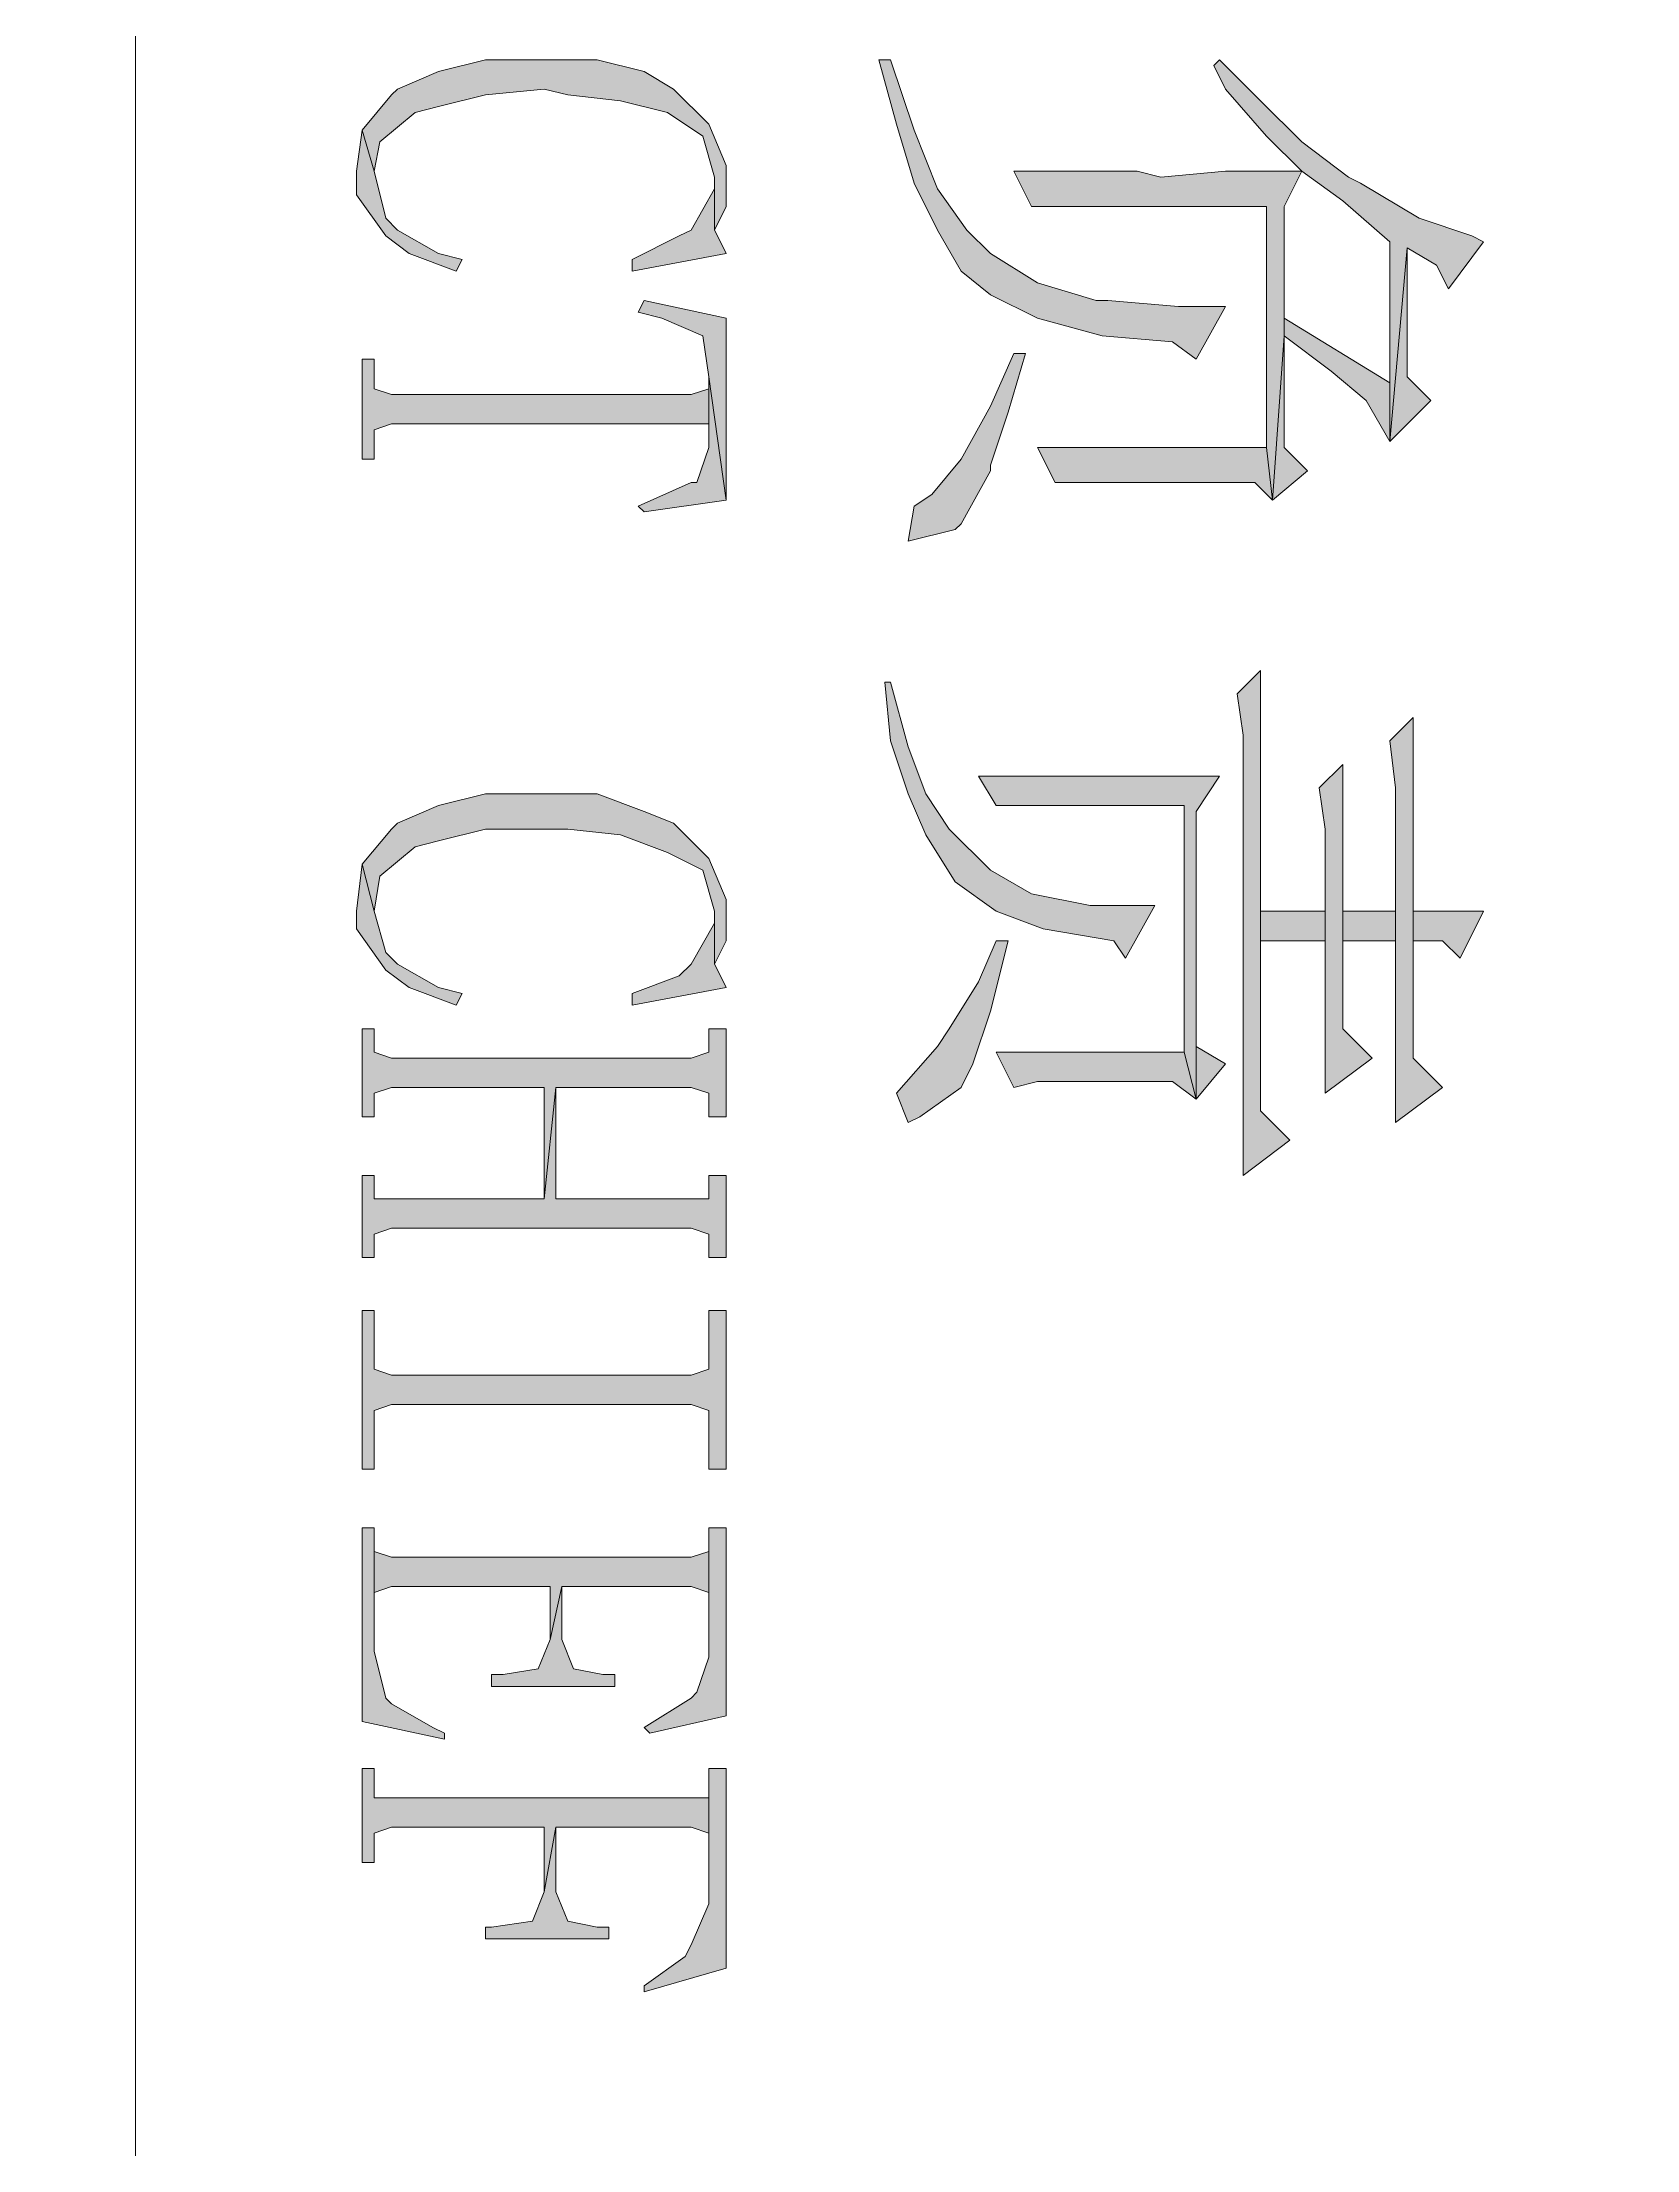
# Model space of a CAD drawing. Header units: millimetres. Extents: x -53295381 to 181933601, y -165 to 204541444.
# Drawn here: x 52129201 to 52133360, y 20974591 to 20980087 of the extents above; entities that cross this region are included whole.
import ezdxf

# ---------------------------------------------------------------- set-up
doc = ezdxf.new("R2010")
doc.units = ezdxf.units.MM
doc.header["$LTSCALE"] = 1000
doc.layers.add('PP-COM', color=7, linetype='Continuous')
doc.layers.add('标注', color=3, linetype='Continuous')
doc.layers.add('PUB_TITLE', color=7, linetype='Continuous', lineweight=20)
doc.styles.add('C', font='c.shx', dxfattribs={"width": 0.75, "height": 3, "bigfont": 'hzk.shx'})
doc.styles.add('HZ', font='rs.shx', dxfattribs={"width": 0.8, "bigfont": 'hztxt.shx'})
doc.styles.add('宋体', font='')
doc.styles.get('宋体').set_extended_font_data('宋体')
doc.dimstyles.new('1', dxfattribs={"dimtxt": 1.5, "dimasz": 2, "dimexe": 1, "dimexo": 0.2, "dimgap": 0.5, "dimtad": 1, "dimdec": 1, "dimzin": 0, "dimdsep": 46, "dimtxsty": '宋体', "dimcen": 0.2, "dimclrd": 3, "dimclre": 3, "dimclrt": 3, "dimadec": 0, "dimazin": 0, "dimtfac": 1, "dimtdec": 1, "dimtofl": 0, "dimtmove": 2, "dimatfit": 3, "dimfxl": 0, "dimtolj": 1, "dimtzin": 0, "dimarcsym": 0})

# ---------------------------------------------------------------- blocks, each defined once
blk = doc.blocks.new('*D53')
at = {"color": 3, "lineweight": -2}
for start, end in [(39.4482, 48.8965), (341.1035, 350.5518)]:
    blk.add_arc((1344.218, 1910.564), 16.999, start, end, dxfattribs=at)
at = {"color": 3}
for points in [[(1357.728, 1921.631), (1356.961, 1921.099), (1358.94, 1919.064)], [(1360.522, 1907.812), (1361.452, 1907.735), (1361.217, 1910.564)]]:
    blk.add_solid(points, dxfattribs=at)
at = {"layer": 'Defpoints', "color": 0}
for p in [(1395.655, 1940.261), (1360.959, 1913.516), (1344.218, 1910.564), (1344.218, 1910.564), (1403.612, 1910.564)]:
    blk.add_point(p, dxfattribs=at)
at = {"color": 3, "insert": (1362.57, 1915.482), "char_height": 3, "attachment_point": 5, "rotation": 285, "style": 'HZ'}
blk.add_mtext('\\A1;α/3', dxfattribs=at)
blk = doc.blocks.new('*D54')
at = {"color": 3, "lineweight": -2}
blk.add_arc((1344.218, 1910.564), 28.56, 5.6194, 84.3806, dxfattribs=at)
at = {"color": 3}
for points in [[(1346.992, 1938.522), (1347.038, 1939.454), (1344.218, 1939.125)], [(1373.108, 1913.384), (1372.175, 1913.338), (1372.779, 1910.564)]]:
    blk.add_solid(points, dxfattribs=at)
at = {"layer": 'Defpoints', "color": 0}
for p in [(1344.218, 1969.958), (1368.952, 1924.845), (1344.218, 1910.564), (1344.218, 1910.564), (1403.612, 1910.564)]:
    blk.add_point(p, dxfattribs=at)
at = {"color": 3, "insert": (1365.828, 1932.174), "char_height": 3, "attachment_point": 5, "rotation": 315, "style": 'HZ'}
blk.add_mtext('\\A1;α', dxfattribs=at)
blk = doc.blocks.new('*D55')
at = {"color": 3, "lineweight": -2}
for start, end in [(69.4333, 78.8666), (11.1334, 20.5667)]:
    blk.add_arc((1344.218, 1910.564), 17.026, start, end, dxfattribs=at)
at = {"color": 3}
for points in [[(1350.399, 1926.927), (1350, 1926.083), (1352.731, 1925.309)], [(1359.737, 1916.346), (1360.581, 1916.745), (1358.963, 1919.077)]]:
    blk.add_solid(points, dxfattribs=at)
at = {"layer": 'Defpoints', "color": 0}
for p in [(1373.915, 1962.001), (1395.655, 1940.261), (1355.162, 1923.607), (1344.218, 1910.564), (1344.218, 1910.564)]:
    blk.add_point(p, dxfattribs=at)
at = {"color": 3, "insert": (1358.072, 1924.056), "char_height": 3, "attachment_point": 5, "rotation": 314.2422, "style": 'HZ'}
blk.add_mtext('\\A1;α/3', dxfattribs=at)
blk = doc.blocks.new('*D27')
at = {"color": 3, "lineweight": -2}
for start, end in [(99.4333, 108.8666), (41.1334, 50.5667)]:
    blk.add_arc((1344.218, 1910.564), 17.026, start, end, dxfattribs=at)
at = {"color": 3}
for points in [[(1341.389, 1927.825), (1341.466, 1926.895), (1344.218, 1927.59)], [(1354.767, 1923.331), (1355.299, 1924.098), (1352.731, 1925.309)]]:
    blk.add_solid(points, dxfattribs=at)
at = {"layer": 'Defpoints', "color": 0}
for p in [(1344.218, 1969.958), (1373.915, 1962.001), (1350.042, 1926.563), (1344.218, 1910.564), (1344.218, 1910.564)]:
    blk.add_point(p, dxfattribs=at)
at = {"color": 3, "insert": (1349.143, 1928.942), "char_height": 3, "attachment_point": 5, "rotation": 345, "style": 'HZ'}
blk.add_mtext('\\A1;α/3', dxfattribs=at)
blk = doc.blocks.new('*D35')
at = {"layer": 'Defpoints', "color": 0}
for p in [(1319.577, 1812.569), (1317.437, 1800.401), (1286.683, 1796.73), (1303.739, 1796.73), (1303.739, 1796.73)]:
    blk.add_point(p, dxfattribs=at)
at = {"layer": '标注', "color": 3, "lineweight": -2}
blk.add_line((1305.739, 1796.73), (1319.92, 1796.73), dxfattribs=at)
for start, end in [(56.3312, 67.6624), (337.3376, 348.6688)]:
    blk.add_arc((1303.739, 1796.73), 14.181, start, end, dxfattribs=at)
at = {"layer": '标注', "color": 3}
for points in [[(1311.896, 1808.894), (1311.305, 1808.172), (1313.766, 1806.758)], [(1317.179, 1793.99), (1318.108, 1793.898), (1317.92, 1796.73)]]:
    blk.add_solid(points, dxfattribs=at)
at = {"layer": '标注', "color": 3, "insert": (1318.688, 1802.922), "char_height": 3, "attachment_point": 5, "rotation": 292.5, "style": 'C'}
blk.add_mtext('\\A1;45°', dxfattribs=at)
blk = doc.blocks.new('6.0f')
at = {"layer": 'PUB_TITLE'}
h = blk.add_hatch(color=256, dxfattribs=at)
h.dxf.hatch_style = 1
h.paths.add_polyline_path([(50752214.4, 21041651), (50752214.4, 21041620.4), (50752214.4, 21041608.2), (50752220.5, 21041651), (50752297.1, 21041651), (50752306.3, 21041651), (50752306.3, 21041669.4), (50752297.1, 21041669.4), (50752140.9, 21041669.4), (50752131.7, 21041669.4), (50752131.7, 21041678.6), (50752131.7, 21041684.7), (50752125.6, 21041684.7), (50752125.6, 21041635.7), (50752131.7, 21041635.7), (50752131.7, 21041641.9), (50752131.7, 21041648), (50752140.9, 21041651)])
h.paths.add_polyline_path([(50752266.4, 21041571.4), (50752278.7, 21041574.5), (50752300.1, 21041586.7), (50752309.3, 21041599), (50752315.4, 21041623.5), (50752315.4, 21041684.7), (50752306.3, 21041684.7), (50752306.3, 21041678.6), (50752306.3, 21041629.6), (50752306.3, 21041620.4), (50752297.1, 21041599), (50752290.9, 21041595.9), (50752263.4, 21041589.8), (50752251.1, 21041592.9), (50752229.7, 21041602), (50752226.6, 21041605.1), (50752220.5, 21041626.5), (50752220.5, 21041651), (50752214.4, 21041608.2), (50752226.6, 21041586.7), (50752238.9, 21041577.5)])
h.paths.add_polyline_path([(50752297.1, 21041522.4), (50752306.3, 21041522.4), (50752306.3, 21041540.8), (50752297.1, 21041540.8), (50752140.9, 21041540.8), (50752131.7, 21041540.8), (50752131.7, 21041546.9), (50752131.7, 21041553), (50752125.6, 21041553), (50752125.6, 21041510.2), (50752131.7, 21041510.2), (50752131.7, 21041516.3), (50752131.7, 21041522.4), (50752140.9, 21041522.4), (50752220.5, 21041522.4), (50752220.5, 21041501), (50752220.5, 21041485.7), (50752220.5, 21041482.6), (50752226.6, 21041522.4)])
h.paths.add_polyline_path([(50752281.8, 21041452), (50752303.2, 21041461.2), (50752309.3, 21041473.4), (50752315.4, 21041497.9), (50752315.4, 21041553), (50752306.3, 21041553), (50752306.3, 21041546.9), (50752306.3, 21041504), (50752306.3, 21041497.9), (50752297.1, 21041476.5), (50752294, 21041473.4), (50752266.4, 21041467.3), (50752257.3, 21041467.3), (50752235.8, 21041476.5), (50752235.8, 21041479.5), (50752226.6, 21041501), (50752226.6, 21041522.4), (50752220.5, 21041482.6), (50752235.8, 21041461.2), (50752241.9, 21041455), (50752269.5, 21041448.9)])
h.paths.add_polyline_path([(50752220.5, 21041485.7), (50752220.5, 21041501), (50752125.6, 21041467.3), (50752125.6, 21041439.7), (50752131.7, 21041439.7), (50752131.7, 21041445.8), (50752131.7, 21041452), (50752137.8, 21041455)])
h.paths.add_polyline_path([(50752238.9, 21041406), (50752266.4, 21041403), (50752287.9, 21041396.8), (50752300.1, 21041387.6), (50752309.3, 21041369.3), (50752309.3, 21041347.8), (50752315.4, 21041369.3), (50752315.4, 21041372.3), (50752309.3, 21041393.8), (50752290.9, 21041409.1), (50752275.6, 21041418.3), (50752248.1, 21041424.4), (50752220.5, 21041424.4), (50752196, 21041424.4), (50752168.4, 21041418.3), (50752147, 21041409.1), (50752128.6, 21041390.7), (50752128.6, 21041369.3), (50752131.7, 21041378.5), (50752150.1, 21041396.8), (50752162.3, 21041399.9), (50752186.8, 21041406), (50752220.5, 21041409.1)])
h.paths.add_polyline_path([(50752266.4, 21041320.3), (50752287.9, 21041329.5), (50752290.9, 21041329.5), (50752309.3, 21041347.8), (50752309.3, 21041369.3), (50752306.3, 21041354), (50752284.8, 21041341.7), (50752275.6, 21041338.6), (50752251.1, 21041332.5), (50752220.5, 21041332.5), (50752196, 21041332.5), (50752168.4, 21041335.6), (50752150.1, 21041341.7), (50752137.8, 21041350.9), (50752128.6, 21041369.3), (50752128.6, 21041390.7), (50752122.5, 21041369.3), (50752128.6, 21041347.8), (50752147, 21041329.5), (50752165.4, 21041323.3), (50752189.9, 21041317.2), (50752220.5, 21041314.1), (50752238.9, 21041314.1)])
h.paths.add_polyline_path([(50752297.1, 21041219.2), (50752306.3, 21041216.1), (50752306.3, 21041210), (50752306.3, 21041185.5), (50752315.4, 21041185.5), (50752315.4, 21041268.2), (50752306.3, 21041268.2), (50752306.3, 21041243.7), (50752306.3, 21041234.5), (50752297.1, 21041234.5), (50752140.9, 21041234.5), (50752125.6, 21041234.5), (50752104.1, 21041240.6), (50752094.9, 21041262.1), (50752094.9, 21041289.6), (50752088.8, 21041268.2), (50752091.9, 21041252.9), (50752104.1, 21041231.4), (50752113.3, 21041222.3), (50752140.9, 21041219.2)])
h.paths.add_polyline_path([(50752119.4, 21041277.4), (50752125.6, 21041286.6), (50752119.4, 21041292.7), (50752110.2, 21041298.8), (50752094.9, 21041289.6), (50752094.9, 21041262.1), (50752098, 21041271.3), (50752101.1, 21041277.4), (50752107.2, 21041274.3), (50752110.2, 21041274.3)])
h.paths.add_polyline_path([(50752223.6, 21041139.6), (50752223.6, 21041112), (50752229.7, 21041139.6), (50752297.1, 21041139.6), (50752306.3, 21041136.5), (50752306.3, 21041157.9), (50752297.1, 21041157.9), (50752140.9, 21041157.9), (50752131.7, 21041157.9), (50752131.7, 21041136.5), (50752140.9, 21041139.6)])
h.paths.add_polyline_path([(50752257.3, 21041087.5), (50752257.3, 21041093.6), (50752251.1, 21041093.6), (50752235.8, 21041096.7), (50752229.7, 21041112), (50752229.7, 21041139.6), (50752223.6, 21041112), (50752217.4, 21041096.7), (50752199.1, 21041093.6), (50752192.9, 21041093.6), (50752192.9, 21041087.5)])
h.paths.add_polyline_path([(50752315.4, 21041072.2), (50752315.4, 21041170.2), (50752306.3, 21041170.2), (50752306.3, 21041167.1), (50752306.3, 21041102.8), (50752300.1, 21041084.4), (50752297.1, 21041081.4), (50752272.6, 21041066.1), (50752275.6, 21041063)])
h.paths.add_polyline_path([(50752168.4, 21041059.9), (50752168.4, 21041063), (50752162.3, 21041066.1), (50752140.9, 21041081.4), (50752137.8, 21041084.4), (50752131.7, 21041105.9), (50752131.7, 21041133.4), (50752131.7, 21041164.1), (50752131.7, 21041170.2), (50752125.6, 21041170.2), (50752125.6, 21041069.1)])
h.paths.add_polyline_path([(50752220.5, 21041026.2), (50752232.8, 21041023.2), (50752260.3, 21041020.1), (50752284.8, 21041014), (50752303.2, 21041001.7), (50752309.3, 21040980.3), (50752309.3, 21040952.7), (50752315.4, 21040965), (50752315.4, 21040977.2), (50752315.4, 21040986.4), (50752306.3, 21041007.9), (50752287.9, 21041026.2), (50752272.6, 21041035.4), (50752248.1, 21041041.6), (50752217.4, 21041041.6), (50752189.9, 21041041.6), (50752165.4, 21041035.4), (50752143.9, 21041026.2), (50752140.9, 21041023.2), (50752125.6, 21041004.8), (50752131.7, 21040983.4), (50752134.7, 21040998.7), (50752153.1, 21041014), (50752165.4, 21041017.1), (50752189.9, 21041023.2)])
h.paths.add_polyline_path([(50752315.4, 21040940.5), (50752312.4, 21040946.6), (50752309.3, 21040952.7), (50752309.3, 21040974.2), (50752297.1, 21040952.7), (50752290.9, 21040949.7), (50752266.4, 21040937.4), (50752266.4, 21040931.3)])
h.paths.add_polyline_path([(50752137.8, 21040949.7), (50752150.1, 21040940.5), (50752174.6, 21040931.3), (50752177.6, 21040937.4), (50752165.4, 21040940.5), (50752143.9, 21040952.7), (50752137.8, 21040958.9), (50752131.7, 21040983.4), (50752125.6, 21041004.8), (50752122.5, 21040983.4), (50752122.5, 21040971.1)])
h.paths.add_polyline_path([(50752294, 21040851.7), (50752306.3, 21040851.7), (50752306.3, 21040870), (50752297.1, 21040867), (50752140.9, 21040867), (50752131.7, 21040870), (50752131.7, 21040876.2), (50752131.7, 21040885.4), (50752125.6, 21040885.4), (50752125.6, 21040833.3), (50752131.7, 21040833.3), (50752131.7, 21040842.5), (50752131.7, 21040848.6), (50752140.9, 21040851.7)])
h.paths.add_polyline_path([(50752303.2, 21040897.6), (50752306.3, 21040876.2), (50752315.4, 21040811.8), (50752315.4, 21040906.8), (50752272.6, 21040916), (50752269.5, 21040909.9), (50752281.8, 21040906.8)])
h.paths.add_polyline_path([(50752315.4, 21040811.8), (50752306.3, 21040876.2), (50752306.3, 21040839.4), (50752300.1, 21040821), (50752297.1, 21040821), (50752269.5, 21040808.8), (50752272.6, 21040805.7)])
h = blk.add_hatch(color=256, dxfattribs=at)
h.dxf.hatch_style = 1
h.paths.add_polyline_path([(50752661.5, 21040946.6), (50752661.5, 21040873.1), (50752661.5, 21040842.5), (50752670.7, 21040943.5), (50752686, 21040934.4), (50752692.2, 21040922.1), (50752710.5, 21040946.6), (50752704.4, 21040949.7), (50752676.9, 21040958.9), (50752646.2, 21040977.2), (50752640.1, 21040980.3), (50752615.6, 21040998.7), (50752594.2, 21041020.1), (50752572.7, 21041041.6), (50752569.7, 21041038.5), (50752575.8, 21041026.2), (50752597.2, 21041001.7), (50752615.6, 21040983.4), (50752637, 21040968)])
h.paths.add_polyline_path([(50752683, 21040863.9), (50752670.7, 21040876.2), (50752670.7, 21040943.5), (50752661.5, 21040842.5)], flags=17)
h.paths.add_polyline_path([(50752661.5, 21040842.5), (50752661.5, 21040873.1), (50752606.4, 21040906.8), (50752606.4, 21040897.6), (50752630.9, 21040879.2), (50752649.3, 21040863.9)], flags=17)
h.paths.add_polyline_path([(50752597.2, 21040965), (50752597.2, 21040839.4), (50752600.3, 21040811.8), (50752606.4, 21040897.6), (50752606.4, 21040965), (50752615.6, 21040983.4), (50752609.5, 21040983.4), (50752575.8, 21040983.4), (50752542.1, 21040980.3), (50752529.8, 21040983.4), (50752496.2, 21040983.4), (50752465.5, 21040983.4), (50752474.7, 21040965)])
h.paths.add_polyline_path([(50752591.1, 21040821), (50752600.3, 21040811.8), (50752597.2, 21040839.4), (50752477.8, 21040839.4), (50752487, 21040821), (50752490, 21040821), (50752514.5, 21040821), (50752548.2, 21040821)], flags=17)
h.paths.add_polyline_path([(50752618.7, 21040827.2), (50752606.4, 21040839.4), (50752606.4, 21040897.6), (50752600.3, 21040811.8)])
h.paths.add_polyline_path([(50752548.2, 21040894.5), (50752560.5, 21040885.4), (50752575.8, 21040912.9), (50752551.3, 21040912.9), (50752514.5, 21040916), (50752508.4, 21040916), (50752477.8, 21040925.2), (50752453.3, 21040940.5), (50752441, 21040952.7), (50752425.7, 21040974.2), (50752413.5, 21041004.8), (50752401.2, 21041041.6), (50752395.1, 21041041.6), (50752404.3, 21041007.9), (50752413.5, 21040977.2), (50752425.7, 21040952.7), (50752438, 21040931.3), (50752453.3, 21040919), (50752477.8, 21040906.8), (50752511.5, 21040897.6)])
h.paths.add_polyline_path([(50752453.3, 21040827.2), (50752453.3, 21040830.2), (50752462.5, 21040857.8), (50752471.6, 21040888.4), (50752465.5, 21040888.4), (50752453.3, 21040860.9), (50752438, 21040833.3), (50752422.6, 21040814.9), (50752413.5, 21040808.8), (50752410.4, 21040790.4), (50752434.9, 21040796.5), (50752438, 21040799.6)])
h = blk.add_hatch(color=256, dxfattribs=at)
h.dxf.hatch_style = 1
h.paths.add_polyline_path([(50752554.3, 21040652.6), (50752554.3, 21040523.9), (50752560.5, 21040499.4), (50752560.5, 21040649.5), (50752572.7, 21040667.9), (50752545.2, 21040667.9), (50752514.5, 21040667.9), (50752483.9, 21040667.9), (50752447.1, 21040667.9), (50752456.3, 21040652.6)])
h.paths.add_polyline_path([(50752548.2, 21040508.6), (50752560.5, 21040499.4), (50752554.3, 21040523.9), (50752456.3, 21040523.9), (50752465.5, 21040505.6), (50752477.8, 21040508.6), (50752508.4, 21040508.6)], flags=17)
h.paths.add_polyline_path([(50752575.8, 21040517.8), (50752560.5, 21040527), (50752560.5, 21040499.4)])
h.paths.add_polyline_path([(50752517.6, 21040582.1), (50752523.7, 21040573), (50752539, 21040600.5), (50752505.3, 21040600.5), (50752474.7, 21040606.6), (50752453.3, 21040618.9), (50752431.8, 21040640.3), (50752419.6, 21040658.7), (50752410.4, 21040683.2), (50752401.2, 21040716.9), (50752398.1, 21040716.9), (50752401.2, 21040686.3), (50752410.4, 21040658.7), (50752419.6, 21040637.3), (50752434.9, 21040612.8), (50752456.3, 21040597.5), (50752480.8, 21040588.3)])
h.paths.add_polyline_path([(50752453.3, 21040545.4), (50752462.5, 21040582.1), (50752456.3, 21040582.1), (50752447.1, 21040560.7), (50752431.8, 21040536.2), (50752425.7, 21040527), (50752404.3, 21040502.5), (50752410.4, 21040487.2), (50752416.5, 21040490.3), (50752438, 21040505.6), (50752444.1, 21040517.8)])
h = blk.add_hatch(color=256, dxfattribs=at)
h.dxf.hatch_style = 1
h.paths.add_polyline_path([(50752689.1, 21040505.6), (50752673.8, 21040520.9), (50752673.8, 21040582.1), (50752673.8, 21040597.5), (50752673.8, 21040698.5), (50752661.5, 21040686.3), (50752664.6, 21040661.8), (50752664.6, 21040597.5), (50752664.6, 21040582.1), (50752664.6, 21040487.2)])
h.paths.add_polyline_path([(50752652.4, 21040520.9), (50752637, 21040536.2), (50752637, 21040582.1), (50752637, 21040597.5), (50752637, 21040674), (50752624.8, 21040661.8), (50752627.8, 21040640.3), (50752627.8, 21040597.5), (50752627.8, 21040582.1), (50752627.8, 21040502.5)])
h.paths.add_polyline_path([(50752609.5, 21040478), (50752594.2, 21040493.3), (50752594.2, 21040582.1), (50752594.2, 21040597.5), (50752594.2, 21040723), (50752581.9, 21040710.8), (50752585, 21040689.3), (50752585, 21040459.6)])
h.paths.add_polyline_path([(50752698.3, 21040573), (50752710.5, 21040597.5), (50752704.4, 21040597.5), (50752673.8, 21040597.5), (50752673.8, 21040582.1), (50752689.1, 21040582.1)])
h.paths.add_polyline_path([(50752664.6, 21040582.1), (50752664.6, 21040597.5), (50752637, 21040597.5), (50752637, 21040582.1)])
h.paths.add_polyline_path([(50752627.8, 21040582.1), (50752627.8, 21040597.5), (50752594.2, 21040597.5), (50752594.2, 21040582.1)])
h = blk.add_hatch(color=256, dxfattribs=at)
h.dxf.hatch_style = 1
h.paths.add_polyline_path([(50752220.5, 21040640.3), (50752232.8, 21040640.3), (50752260.3, 21040637.3), (50752284.8, 21040628.1), (50752303.2, 21040618.9), (50752309.3, 21040597.5), (50752309.3, 21040569.9), (50752315.4, 21040582.1), (50752315.4, 21040594.4), (50752315.4, 21040603.6), (50752306.3, 21040625), (50752287.9, 21040643.4), (50752272.6, 21040649.5), (50752248.1, 21040658.7), (50752217.4, 21040658.7), (50752189.9, 21040658.7), (50752165.4, 21040652.6), (50752143.9, 21040643.4), (50752140.9, 21040640.3), (50752125.6, 21040622), (50752131.7, 21040597.5), (50752134.7, 21040615.8), (50752153.1, 21040631.1), (50752165.4, 21040634.2), (50752189.9, 21040640.3)])
h.paths.add_polyline_path([(50752315.4, 21040557.6), (50752312.4, 21040563.8), (50752309.3, 21040569.9), (50752309.3, 21040591.3), (50752297.1, 21040569.9), (50752290.9, 21040563.8), (50752266.4, 21040554.6), (50752266.4, 21040548.5)])
h.paths.add_polyline_path([(50752137.8, 21040566.8), (50752150.1, 21040557.6), (50752174.6, 21040548.5), (50752177.6, 21040554.6), (50752165.4, 21040557.6), (50752143.9, 21040569.9), (50752137.8, 21040576), (50752131.7, 21040597.5), (50752125.6, 21040622), (50752122.5, 21040597.5), (50752122.5, 21040588.3)])
h.paths.add_polyline_path([(50752226.6, 21040505.6), (50752297.1, 21040505.6), (50752306.3, 21040502.5), (50752306.3, 21040496.4), (50752306.3, 21040490.3), (50752315.4, 21040490.3), (50752315.4, 21040536.2), (50752306.3, 21040536.2), (50752306.3, 21040533.1), (50752306.3, 21040523.9), (50752297.1, 21040520.9), (50752140.9, 21040520.9), (50752131.7, 21040523.9), (50752131.7, 21040530.1), (50752131.7, 21040536.2), (50752125.6, 21040536.2), (50752125.6, 21040490.3), (50752131.7, 21040490.3), (50752131.7, 21040496.4), (50752131.7, 21040502.5), (50752140.9, 21040505.6), (50752220.5, 21040505.6), (50752220.5, 21040447.4)])
h.paths.add_polyline_path([(50752297.1, 21040432.1), (50752306.3, 21040429), (50752306.3, 21040419.8), (50752306.3, 21040416.8), (50752315.4, 21040416.8), (50752315.4, 21040459.6), (50752306.3, 21040459.6), (50752306.3, 21040456.6), (50752306.3, 21040447.4), (50752297.1, 21040447.4), (50752226.6, 21040447.4), (50752226.6, 21040505.6), (50752220.5, 21040447.4), (50752140.9, 21040447.4), (50752131.7, 21040447.4), (50752131.7, 21040456.6), (50752131.7, 21040459.6), (50752125.6, 21040459.6), (50752125.6, 21040416.8), (50752131.7, 21040416.8), (50752131.7, 21040422.9), (50752131.7, 21040429), (50752140.9, 21040432.1)])
h.paths.add_polyline_path([(50752297.1, 21040340.2), (50752306.3, 21040337.1), (50752306.3, 21040331), (50752306.3, 21040306.5), (50752315.4, 21040306.5), (50752315.4, 21040389.2), (50752306.3, 21040389.2), (50752306.3, 21040364.7), (50752306.3, 21040358.6), (50752297.1, 21040355.5), (50752140.9, 21040355.5), (50752131.7, 21040358.6), (50752131.7, 21040364.7), (50752131.7, 21040389.2), (50752125.6, 21040389.2), (50752125.6, 21040306.5), (50752131.7, 21040306.5), (50752131.7, 21040331), (50752131.7, 21040337.1), (50752140.9, 21040340.2)])
h.paths.add_polyline_path([(50752297.1, 21040245.2), (50752306.3, 21040242.2), (50752306.3, 21040263.6), (50752297.1, 21040260.6), (50752140.9, 21040260.6), (50752131.7, 21040263.6), (50752131.7, 21040242.2), (50752140.9, 21040245.2), (50752223.6, 21040245.2), (50752223.6, 21040217.7), (50752229.7, 21040245.2)])
h.paths.add_polyline_path([(50752257.3, 21040193.2), (50752257.3, 21040199.3), (50752251.1, 21040199.3), (50752235.8, 21040202.4), (50752229.7, 21040217.7), (50752229.7, 21040245.2), (50752223.6, 21040217.7), (50752217.4, 21040202.4), (50752199.1, 21040199.3), (50752192.9, 21040199.3), (50752192.9, 21040193.2)])
h.paths.add_polyline_path([(50752315.4, 21040177.9), (50752315.4, 21040275.9), (50752306.3, 21040275.9), (50752306.3, 21040269.7), (50752306.3, 21040208.5), (50752300.1, 21040190.1), (50752297.1, 21040187), (50752272.6, 21040171.7), (50752275.6, 21040168.7)])
h.paths.add_polyline_path([(50752168.4, 21040165.6), (50752168.4, 21040168.7), (50752162.3, 21040171.7), (50752140.9, 21040184), (50752137.8, 21040187), (50752131.7, 21040211.5), (50752131.7, 21040236.1), (50752131.7, 21040269.7), (50752131.7, 21040275.9), (50752125.6, 21040275.9), (50752125.6, 21040174.8)])
h.paths.add_polyline_path([(50752226.6, 21040119.7), (50752297.1, 21040119.7), (50752306.3, 21040116.6), (50752306.3, 21040135), (50752297.1, 21040135), (50752140.9, 21040135), (50752131.7, 21040135), (50752131.7, 21040144.2), (50752131.7, 21040150.3), (50752125.6, 21040150.3), (50752125.6, 21040101.3), (50752131.7, 21040101.3), (50752131.7, 21040110.5), (50752131.7, 21040116.6), (50752140.9, 21040119.7), (50752220.5, 21040119.7), (50752220.5, 21040086)])
h.paths.add_polyline_path([(50752254.2, 21040061.5), (50752254.2, 21040067.6), (50752248.1, 21040067.6), (50752232.8, 21040070.7), (50752226.6, 21040086), (50752226.6, 21040119.7), (50752220.5, 21040086), (50752214.4, 21040070.7), (50752192.9, 21040067.6), (50752189.9, 21040067.6), (50752189.9, 21040061.5)])
h.paths.add_polyline_path([(50752315.4, 21040046.2), (50752315.4, 21040150.3), (50752306.3, 21040150.3), (50752306.3, 21040144.2), (50752306.3, 21040079.8), (50752297.1, 21040058.4), (50752294, 21040052.3), (50752272.6, 21040037), (50752272.6, 21040033.9)])
blk.add_line((50752007.3, 21041825.1), (50752007.3, 21035825.1), dxfattribs=at)
at = {"layer": 'PUB_TITLE', "lineweight": 0}
for points in [[(50752315.4, 21040977.2), (50752315.4, 21040986.4), (50752306.3, 21041007.9), (50752287.9, 21041026.2), (50752272.6, 21041035.4), (50752248.1, 21041041.6), (50752217.4, 21041041.6), (50752189.9, 21041041.6), (50752165.4, 21041035.4), (50752143.9, 21041026.2), (50752140.9, 21041023.2), (50752125.6, 21041004.8), (50752131.7, 21040983.4), (50752134.7, 21040998.7), (50752153.1, 21041014), (50752165.4, 21041017.1), (50752189.9, 21041023.2), (50752220.5, 21041026.2), (50752232.8, 21041023.2), (50752260.3, 21041020.1), (50752284.8, 21041014), (50752303.2, 21041001.7), (50752309.3, 21040980.3), (50752309.3, 21040952.7), (50752315.4, 21040965)], [(50752575.8, 21040912.9), (50752551.3, 21040912.9), (50752514.5, 21040916), (50752508.4, 21040916), (50752477.8, 21040925.2), (50752453.3, 21040940.5), (50752441, 21040952.7), (50752425.7, 21040974.2), (50752413.5, 21041004.8), (50752401.2, 21041041.6), (50752395.1, 21041041.6), (50752395.1, 21041041.6), (50752404.3, 21041007.9), (50752413.5, 21040977.2), (50752425.7, 21040952.7), (50752438, 21040931.3), (50752453.3, 21040919), (50752477.8, 21040906.8), (50752511.5, 21040897.6), (50752548.2, 21040894.5), (50752560.5, 21040885.4)], [(50752710.5, 21040946.6), (50752704.4, 21040949.7), (50752676.9, 21040958.9), (50752646.2, 21040977.2), (50752640.1, 21040980.3), (50752615.6, 21040998.7), (50752594.2, 21041020.1), (50752572.7, 21041041.6), (50752569.7, 21041038.5), (50752575.8, 21041026.2), (50752597.2, 21041001.7), (50752615.6, 21040983.4), (50752637, 21040968), (50752661.5, 21040946.6), (50752661.5, 21040873.1), (50752661.5, 21040842.5), (50752670.7, 21040943.5), (50752686, 21040934.4), (50752692.2, 21040922.1)], [(50752177.6, 21040937.4), (50752165.4, 21040940.5), (50752143.9, 21040952.7), (50752137.8, 21040958.9), (50752131.7, 21040983.4), (50752125.6, 21041004.8), (50752122.5, 21040983.4), (50752122.5, 21040971.1), (50752137.8, 21040949.7), (50752150.1, 21040940.5), (50752174.6, 21040931.3)], [(50752315.4, 21040940.5), (50752312.4, 21040946.6), (50752309.3, 21040952.7), (50752309.3, 21040980.3), (50752309.3, 21040974.2), (50752297.1, 21040952.7), (50752290.9, 21040949.7), (50752266.4, 21040937.4), (50752266.4, 21040931.3)], [(50752615.6, 21040983.4), (50752609.5, 21040983.4), (50752575.8, 21040983.4), (50752542.1, 21040980.3), (50752529.8, 21040983.4), (50752496.2, 21040983.4), (50752465.5, 21040983.4), (50752474.7, 21040965), (50752597.2, 21040965), (50752597.2, 21040839.4), (50752600.3, 21040811.8), (50752606.4, 21040897.6), (50752606.4, 21040965)], [(50752615.6, 21040983.4), (50752615.6, 21040983.4), (50752615.6, 21040983.4), (50752615.6, 21040983.4)], [(50752661.5, 21040842.5), (50752661.5, 21040873.1), (50752606.4, 21040906.8), (50752606.4, 21040965), (50752606.4, 21040897.6), (50752630.9, 21040879.2), (50752649.3, 21040863.9)], [(50752683, 21040863.9), (50752670.7, 21040876.2), (50752670.7, 21040943.5), (50752661.5, 21040842.5)], [(50752315.4, 21040811.8), (50752315.4, 21040906.8), (50752272.6, 21040916), (50752269.5, 21040909.9), (50752281.8, 21040906.8), (50752303.2, 21040897.6), (50752306.3, 21040876.2)], [(50752618.7, 21040827.2), (50752606.4, 21040839.4), (50752606.4, 21040897.6), (50752600.3, 21040811.8)], [(50752306.3, 21040876.2), (50752306.3, 21040870), (50752297.1, 21040867), (50752140.9, 21040867), (50752131.7, 21040870), (50752131.7, 21040876.2), (50752131.7, 21040885.4), (50752125.6, 21040885.4), (50752125.6, 21040833.3), (50752131.7, 21040833.3), (50752131.7, 21040842.5), (50752131.7, 21040848.6), (50752140.9, 21040851.7), (50752294, 21040851.7), (50752306.3, 21040851.7), (50752306.3, 21040839.4)], [(50752471.6, 21040888.4), (50752465.5, 21040888.4), (50752453.3, 21040860.9), (50752438, 21040833.3), (50752422.6, 21040814.9), (50752413.5, 21040808.8), (50752410.4, 21040790.4), (50752434.9, 21040796.5), (50752438, 21040799.6), (50752453.3, 21040827.2), (50752453.3, 21040830.2), (50752462.5, 21040857.8)], [(50752315.4, 21040811.8), (50752306.3, 21040876.2), (50752306.3, 21040839.4), (50752300.1, 21040821), (50752297.1, 21040821), (50752269.5, 21040808.8), (50752272.6, 21040805.7)], [(50752600.3, 21040811.8), (50752597.2, 21040839.4), (50752477.8, 21040839.4), (50752487, 21040821), (50752490, 21040821), (50752514.5, 21040821), (50752548.2, 21040821), (50752591.1, 21040821)], [(50752539, 21040600.5), (50752505.3, 21040600.5), (50752474.7, 21040606.6), (50752453.3, 21040618.9), (50752431.8, 21040640.3), (50752419.6, 21040658.7), (50752410.4, 21040683.2), (50752401.2, 21040716.9), (50752398.1, 21040716.9), (50752401.2, 21040686.3), (50752410.4, 21040658.7), (50752419.6, 21040637.3), (50752434.9, 21040612.8), (50752456.3, 21040597.5), (50752480.8, 21040588.3), (50752517.6, 21040582.1), (50752523.7, 21040573)], [(50752609.5, 21040478), (50752594.2, 21040493.3), (50752594.2, 21040582.1), (50752594.2, 21040597.5), (50752594.2, 21040723), (50752581.9, 21040710.8), (50752585, 21040689.3), (50752585, 21040459.6)], [(50752689.1, 21040505.6), (50752673.8, 21040520.9), (50752673.8, 21040582.1), (50752673.8, 21040597.5), (50752673.8, 21040698.5), (50752661.5, 21040686.3), (50752664.6, 21040661.8), (50752664.6, 21040597.5), (50752664.6, 21040582.1), (50752664.6, 21040487.2)], [(50752652.4, 21040520.9), (50752637, 21040536.2), (50752637, 21040582.1), (50752637, 21040597.5), (50752637, 21040674), (50752624.8, 21040661.8), (50752627.8, 21040640.3), (50752627.8, 21040597.5), (50752627.8, 21040582.1), (50752627.8, 21040502.5)], [(50752572.7, 21040667.9), (50752545.2, 21040667.9), (50752514.5, 21040667.9), (50752514.5, 21040667.9), (50752483.9, 21040667.9), (50752447.1, 21040667.9), (50752456.3, 21040652.6), (50752554.3, 21040652.6), (50752554.3, 21040523.9), (50752560.5, 21040499.4), (50752560.5, 21040649.5)], [(50752315.4, 21040594.4), (50752315.4, 21040603.6), (50752306.3, 21040625), (50752287.9, 21040643.4), (50752272.6, 21040649.5), (50752248.1, 21040658.7), (50752217.4, 21040658.7), (50752189.9, 21040658.7), (50752165.4, 21040652.6), (50752143.9, 21040643.4), (50752140.9, 21040640.3), (50752125.6, 21040622), (50752131.7, 21040597.5), (50752134.7, 21040615.8), (50752153.1, 21040631.1), (50752165.4, 21040634.2), (50752189.9, 21040640.3), (50752220.5, 21040640.3), (50752232.8, 21040640.3), (50752260.3, 21040637.3), (50752284.8, 21040628.1), (50752303.2, 21040618.9), (50752309.3, 21040597.5), (50752309.3, 21040569.9), (50752315.4, 21040582.1)], [(50752575.8, 21040517.8), (50752560.5, 21040527), (50752560.5, 21040649.5), (50752560.5, 21040499.4)], [(50752177.6, 21040554.6), (50752165.4, 21040557.6), (50752143.9, 21040569.9), (50752137.8, 21040576), (50752131.7, 21040597.5), (50752125.6, 21040622), (50752122.5, 21040597.5), (50752122.5, 21040588.3), (50752137.8, 21040566.8), (50752150.1, 21040557.6), (50752174.6, 21040548.5)], [(50752315.4, 21040557.6), (50752312.4, 21040563.8), (50752309.3, 21040569.9), (50752309.3, 21040597.5), (50752309.3, 21040591.3), (50752297.1, 21040569.9), (50752290.9, 21040563.8), (50752266.4, 21040554.6), (50752266.4, 21040548.5)], [(50752627.8, 21040582.1), (50752627.8, 21040597.5), (50752594.2, 21040597.5), (50752594.2, 21040582.1)], [(50752664.6, 21040582.1), (50752664.6, 21040597.5), (50752637, 21040597.5), (50752637, 21040582.1)], [(50752710.5, 21040597.5), (50752704.4, 21040597.5), (50752673.8, 21040597.5), (50752673.8, 21040582.1), (50752689.1, 21040582.1), (50752698.3, 21040573)], [(50752462.5, 21040582.1), (50752456.3, 21040582.1), (50752447.1, 21040560.7), (50752431.8, 21040536.2), (50752425.7, 21040527), (50752404.3, 21040502.5), (50752404.3, 21040502.5), (50752410.4, 21040487.2), (50752416.5, 21040490.3), (50752438, 21040505.6), (50752444.1, 21040517.8), (50752453.3, 21040545.4)], [(50752315.4, 21040490.3), (50752315.4, 21040536.2), (50752306.3, 21040536.2), (50752306.3, 21040533.1), (50752306.3, 21040523.9), (50752297.1, 21040520.9), (50752140.9, 21040520.9), (50752131.7, 21040523.9), (50752131.7, 21040530.1), (50752131.7, 21040536.2), (50752125.6, 21040536.2), (50752125.6, 21040490.3), (50752131.7, 21040490.3), (50752131.7, 21040496.4), (50752131.7, 21040502.5), (50752140.9, 21040505.6), (50752220.5, 21040505.6), (50752220.5, 21040447.4), (50752226.6, 21040505.6), (50752297.1, 21040505.6), (50752306.3, 21040502.5), (50752306.3, 21040496.4), (50752306.3, 21040490.3)], [(50752560.5, 21040499.4), (50752554.3, 21040523.9), (50752456.3, 21040523.9), (50752465.5, 21040505.6), (50752477.8, 21040508.6), (50752508.4, 21040508.6), (50752548.2, 21040508.6)], [(50752315.4, 21040416.8), (50752315.4, 21040459.6), (50752306.3, 21040459.6), (50752306.3, 21040456.6), (50752306.3, 21040447.4), (50752297.1, 21040447.4), (50752226.6, 21040447.4), (50752226.6, 21040505.6), (50752220.5, 21040447.4), (50752140.9, 21040447.4), (50752131.7, 21040447.4), (50752131.7, 21040456.6), (50752131.7, 21040459.6), (50752125.6, 21040459.6), (50752125.6, 21040416.8), (50752131.7, 21040416.8), (50752131.7, 21040422.9), (50752131.7, 21040429), (50752140.9, 21040432.1), (50752297.1, 21040432.1), (50752306.3, 21040429), (50752306.3, 21040419.8), (50752306.3, 21040416.8)], [(50752315.4, 21040306.5), (50752315.4, 21040389.2), (50752306.3, 21040389.2), (50752306.3, 21040364.7), (50752306.3, 21040358.6), (50752297.1, 21040355.5), (50752140.9, 21040355.5), (50752131.7, 21040358.6), (50752131.7, 21040364.7), (50752131.7, 21040389.2), (50752125.6, 21040389.2), (50752125.6, 21040306.5), (50752131.7, 21040306.5), (50752131.7, 21040331), (50752131.7, 21040337.1), (50752140.9, 21040340.2), (50752297.1, 21040340.2), (50752306.3, 21040337.1), (50752306.3, 21040331), (50752306.3, 21040306.5)], [(50752168.4, 21040168.7), (50752162.3, 21040171.7), (50752140.9, 21040184), (50752137.8, 21040187), (50752131.7, 21040211.5), (50752131.7, 21040236.1), (50752131.7, 21040269.7), (50752131.7, 21040275.9), (50752125.6, 21040275.9), (50752125.6, 21040174.8), (50752168.4, 21040165.6)], [(50752315.4, 21040177.9), (50752315.4, 21040275.9), (50752306.3, 21040275.9), (50752306.3, 21040269.7), (50752306.3, 21040208.5), (50752300.1, 21040190.1), (50752297.1, 21040187), (50752272.6, 21040171.7), (50752275.6, 21040168.7)], [(50752306.3, 21040269.7), (50752306.3, 21040263.6), (50752297.1, 21040260.6), (50752140.9, 21040260.6), (50752131.7, 21040263.6), (50752131.7, 21040269.7), (50752131.7, 21040236.1), (50752131.7, 21040242.2), (50752140.9, 21040245.2), (50752223.6, 21040245.2), (50752223.6, 21040217.7), (50752229.7, 21040245.2), (50752297.1, 21040245.2), (50752306.3, 21040242.2), (50752306.3, 21040236.1), (50752306.3, 21040208.5)], [(50752257.3, 21040193.2), (50752257.3, 21040199.3), (50752251.1, 21040199.3), (50752235.8, 21040202.4), (50752229.7, 21040217.7), (50752229.7, 21040245.2), (50752223.6, 21040217.7), (50752217.4, 21040202.4), (50752199.1, 21040199.3), (50752192.9, 21040199.3), (50752192.9, 21040193.2)], [(50752306.3, 21040144.2), (50752306.3, 21040135), (50752297.1, 21040135), (50752140.9, 21040135), (50752131.7, 21040135), (50752131.7, 21040144.2), (50752131.7, 21040150.3), (50752125.6, 21040150.3), (50752125.6, 21040101.3), (50752131.7, 21040101.3), (50752131.7, 21040110.5), (50752131.7, 21040116.6), (50752140.9, 21040119.7), (50752220.5, 21040119.7), (50752220.5, 21040086), (50752226.6, 21040119.7), (50752297.1, 21040119.7), (50752306.3, 21040116.6), (50752306.3, 21040110.5), (50752306.3, 21040079.8)], [(50752315.4, 21040046.2), (50752315.4, 21040150.3), (50752306.3, 21040150.3), (50752306.3, 21040144.2), (50752306.3, 21040079.8), (50752306.3, 21040079.8), (50752297.1, 21040058.4), (50752294, 21040052.3), (50752272.6, 21040037), (50752272.6, 21040033.9)], [(50752254.2, 21040061.5), (50752254.2, 21040067.6), (50752248.1, 21040067.6), (50752232.8, 21040070.7), (50752226.6, 21040086), (50752226.6, 21040119.7), (50752220.5, 21040086), (50752214.4, 21040070.7), (50752192.9, 21040067.6), (50752189.9, 21040067.6), (50752189.9, 21040061.5)]]:
    blk.add_lwpolyline(points, close=True, dxfattribs=at)
blk = doc.blocks.new('伸缩缝')
for base, line1, line2, text, picture, middle in [((1350.042, 1926.563), ((1344.218, 1910.564), (1373.915, 1962.001)), ((1344.218, 1910.564), (1344.218, 1969.958)), 'α/3', '*D27', (1349.143, 1928.942)), ((1368.952, 1924.845), ((1344.218, 1910.564), (1403.612, 1910.564)), ((1344.218, 1910.564), (1344.218, 1969.958)), 'α', '*D54', (1365.828, 1932.174)), ((1355.162, 1923.607), ((1344.218, 1910.564), (1395.655, 1940.261)), ((1344.218, 1910.564), (1373.915, 1962.001)), 'α/3', '*D55', (1358.072, 1924.056)), ((1360.959, 1913.516), ((1344.218, 1910.564), (1403.612, 1910.564)), ((1344.218, 1910.564), (1395.655, 1940.261)), 'α/3', '*D53', (1362.57, 1915.482))]:
    dim = blk.add_angular_dim_2l(base=base, line1=line1, line2=line2, text=text, dimstyle='1', override={"dimexe": 4, "dimexo": 4, "dimtxsty": 'HZ', "dimdle": 4, "dimadec": 1})
    dim.commit()
    dim.dimension.update_dxf_attribs({"geometry": picture, "text_midpoint": middle, "dimtype": 130})
at = {"layer": '标注'}
dim = blk.add_angular_dim_2l(base=(1317.437, 1800.401), line1=((1286.683, 1796.73), (1303.739, 1796.73)), line2=((1319.577, 1812.569), (1303.739, 1796.73)), dimstyle='1', dxfattribs=at)
dim.commit()
dim.dimension.update_dxf_attribs({"geometry": '*D35', "text_midpoint": (1318.688, 1802.922), "dimtype": 130})

msp = doc.modelspace()

# ---------------------------------------------------------------- block references
at = {"xscale": 5, "yscale": 5, "zscale": 5}
msp.add_blockref('6.0f', (-201630592.176, -84225166.409), dxfattribs=at)
at = {"layer": 'PP-COM', "xscale": 321.4285737276077, "yscale": 321.4285712242126, "zscale": 321.4285714284524}
msp.add_blockref('伸缩缝', (51796714.498, 20476148.395), dxfattribs=at)

doc.saveas('drawing.dxf')
